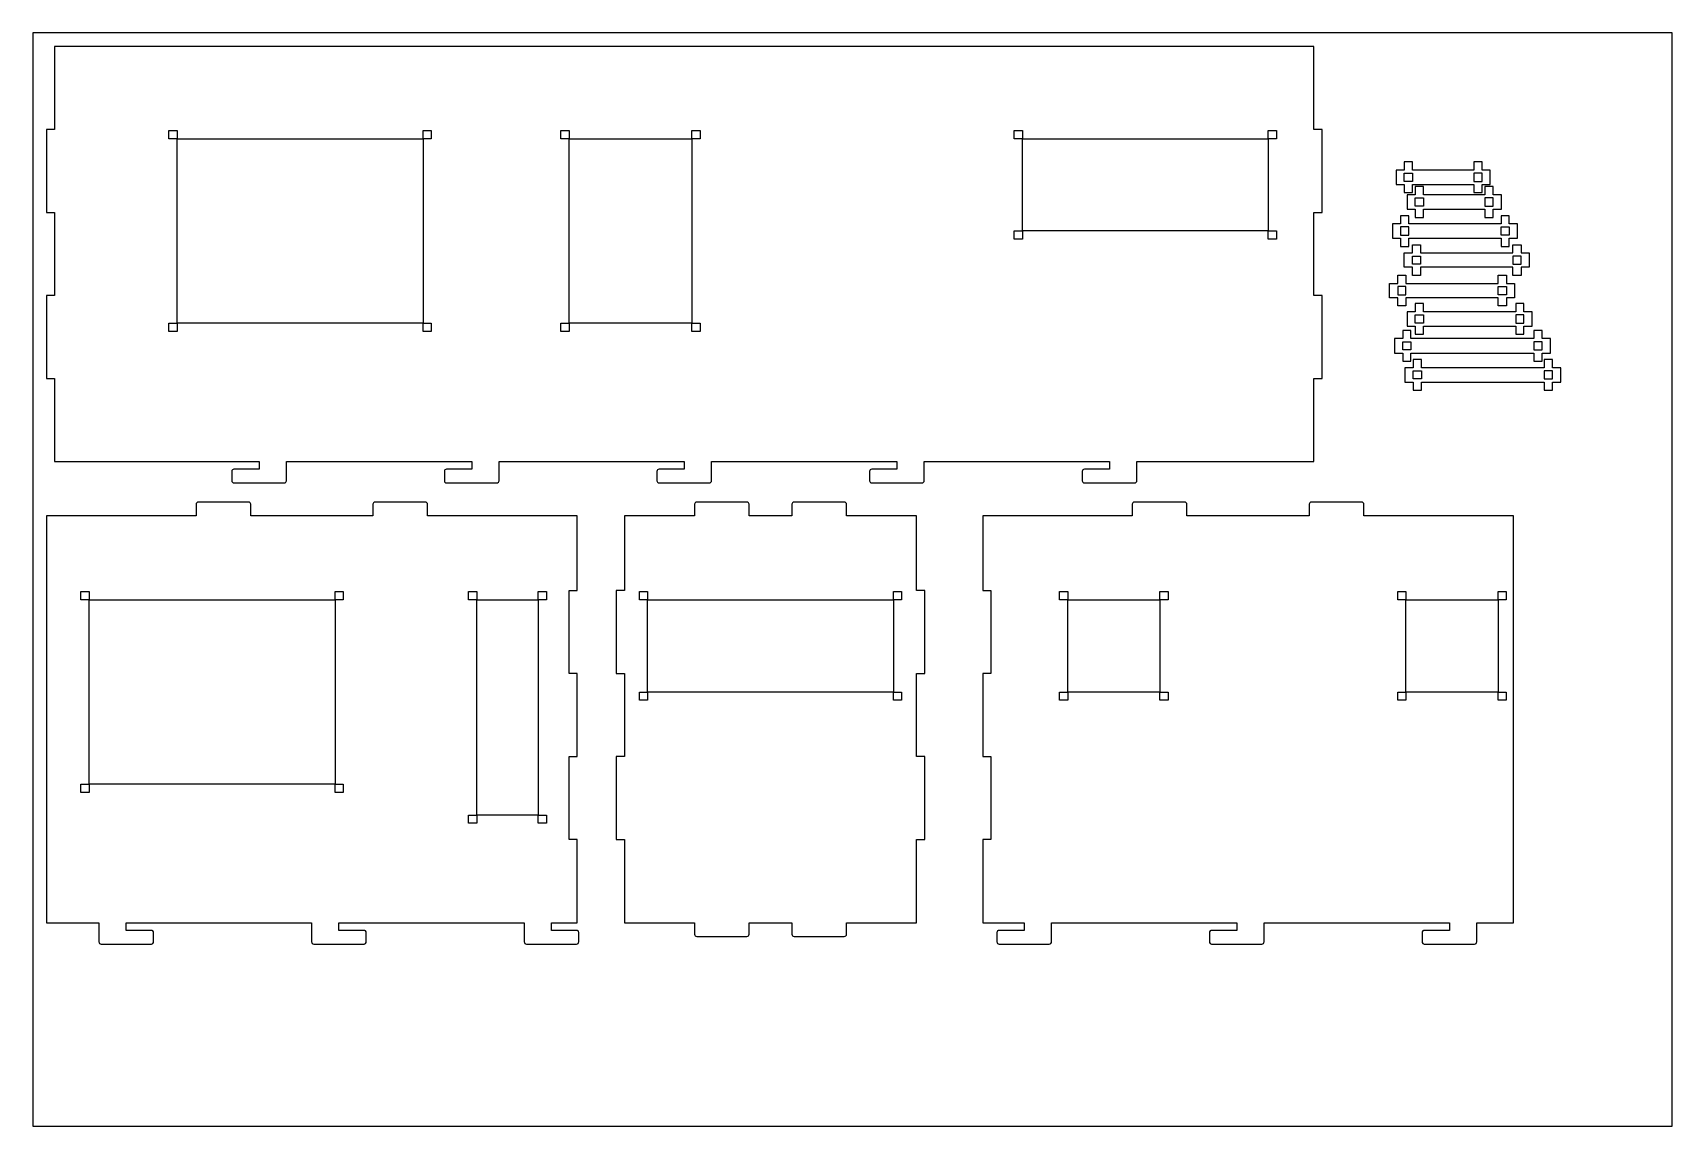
# Model space of a CAD drawing. Header units: inches. Extents: x 53 to 653, y 56 to 456.
import ezdxf

# ---------------------------------------------------------------- set-up
doc = ezdxf.new("R2010")
doc.units = ezdxf.units.IN
doc.header["$MEASUREMENT"] = 0
doc.layers.add('2', color=3, linetype='Continuous')
doc.layers.add('3', color=30, linetype='Continuous')

msp = doc.modelspace()

# ---------------------------------------------------------------- linework, layer by layer
at = {"layer": '2'}
for points in [[(52.63, 56.35), (652.63, 56.35), (652.63, 456.35), (52.63, 456.35)], [(195.45, 417.6), (195.45, 420.6), (198.45, 420.6), (198.45, 417.6), (195.45, 417.6), (195.45, 350.1), (198.45, 350.1), (198.45, 347.1), (195.45, 347.1), (195.45, 350.1), (105.45, 350.1), (105.45, 347.1), (102.45, 347.1), (102.45, 350.1), (105.45, 350.1), (105.45, 417.6), (102.45, 417.6), (102.45, 420.6), (105.45, 420.6), (105.45, 417.6)], [(245.88, 420.6), (248.88, 420.6), (248.88, 417.6), (293.88, 417.6), (293.88, 420.6), (296.88, 420.6), (296.88, 417.6), (293.88, 417.6), (293.88, 350.1), (296.88, 350.1), (296.88, 347.1), (293.88, 347.1), (293.88, 350.1), (248.88, 350.1), (248.88, 347.1), (245.88, 347.1), (245.88, 350.1), (248.88, 350.1), (248.88, 417.6), (245.88, 417.6)], [(411.82, 420.6), (414.82, 420.6), (414.82, 417.6), (504.82, 417.6), (504.82, 420.6), (507.82, 420.6), (507.82, 417.6), (504.82, 417.6), (504.82, 383.85), (507.82, 383.85), (507.82, 380.85), (504.82, 380.85), (504.82, 383.85), (414.82, 383.85), (414.82, 380.85), (411.82, 380.85), (411.82, 383.85), (414.82, 383.85), (414.82, 417.6), (411.82, 417.6)], [(554.56, 404.99), (557.56, 404.99), (557.56, 401.99), (554.56, 401.99)], [(583.06, 404.99), (580.06, 404.99), (580.06, 401.99), (583.06, 401.99)], [(558.61, 395.95), (561.61, 395.95), (561.61, 392.95), (558.61, 392.95)], [(587.11, 395.95), (584.11, 395.95), (584.11, 392.95), (587.11, 392.95)], [(553.23, 382.32), (556.23, 382.32), (556.23, 385.32), (553.23, 385.32)], [(592.98, 382.32), (589.98, 382.32), (589.98, 385.32), (592.98, 385.32)], [(557.56, 374.69), (560.56, 374.69), (560.56, 371.69), (557.56, 371.69)], [(597.31, 374.69), (594.31, 374.69), (594.31, 371.69), (597.31, 371.69)], [(552.18, 360.54), (555.18, 360.54), (555.18, 363.54), (552.18, 363.54)], [(591.93, 360.54), (588.93, 360.54), (588.93, 363.54), (591.93, 363.54)], [(558.61, 353.17), (561.61, 353.17), (561.61, 350.17), (558.61, 350.17)], [(598.36, 353.17), (595.36, 353.17), (595.36, 350.17), (598.36, 350.17)], [(554.03, 343.34), (557.03, 343.34), (557.03, 340.34), (554.03, 340.34)], [(605.03, 343.34), (602.03, 343.34), (602.03, 340.34), (605.03, 340.34)], [(557.82, 332.71), (560.82, 332.71), (560.82, 329.71), (557.82, 329.71)], [(608.82, 332.71), (605.82, 332.71), (605.82, 329.71), (608.82, 329.71)], [(166.26, 251.93), (166.26, 248.93), (163.26, 248.93), (163.26, 181.43), (166.26, 181.43), (166.26, 178.43), (163.26, 178.43), (163.26, 181.43), (73.26, 181.43), (73.26, 178.43), (70.26, 178.43), (70.26, 181.43), (73.26, 181.43), (73.26, 248.93), (70.26, 248.93), (70.26, 251.93), (73.26, 251.93), (73.26, 248.93), (163.26, 248.93), (163.26, 251.93)], [(212.13, 251.93), (215.13, 251.93), (215.13, 248.93), (237.63, 248.93), (237.63, 251.93), (240.63, 251.93), (240.63, 248.93), (237.63, 248.93), (237.63, 170.18), (240.63, 170.18), (240.63, 167.18), (237.63, 167.18), (237.63, 170.18), (215.13, 170.18), (215.13, 167.18), (212.13, 167.18), (212.13, 170.18), (215.13, 170.18), (215.13, 248.93), (212.13, 248.93)], [(274.62, 251.93), (277.62, 251.93), (277.62, 248.93), (367.62, 248.93), (367.62, 251.93), (370.62, 251.93), (370.62, 248.93), (367.62, 248.93), (367.62, 215.18), (370.62, 215.18), (370.62, 212.18), (367.62, 212.18), (367.62, 215.18), (277.62, 215.18), (277.62, 212.18), (274.62, 212.18), (274.62, 215.18), (277.62, 215.18), (277.62, 248.93), (274.62, 248.93)], [(465.16, 248.93), (465.16, 251.93), (468.16, 251.93), (468.16, 248.93), (465.16, 248.93), (465.16, 215.18), (468.16, 215.18), (468.16, 212.18), (465.16, 212.18), (465.16, 215.18), (431.41, 215.18), (431.41, 212.18), (428.41, 212.18), (428.41, 215.18), (431.41, 215.18), (431.41, 248.93), (428.41, 248.93), (428.41, 251.93), (431.41, 251.93), (431.41, 248.93)], [(552.16, 251.93), (555.16, 251.93), (555.16, 248.93), (588.91, 248.93), (588.91, 251.93), (591.91, 251.93), (591.91, 248.93), (588.91, 248.93), (588.91, 215.18), (591.91, 215.18), (591.91, 212.18), (588.91, 212.18), (588.91, 215.18), (555.16, 215.18), (555.16, 212.18), (552.16, 212.18), (552.16, 215.18), (555.16, 215.18), (555.16, 248.93), (552.16, 248.93)]]:
    msp.add_lwpolyline(points, close=True, dxfattribs=at)
at = {"layer": '3'}
for points in [[(521.51, 451.35), (60.63, 451.35), (60.63, 420.98), (57.63, 420.98), (57.63, 390.6), (60.63, 390.6), (60.63, 360.23), (57.63, 360.23), (57.63, 329.85), (60.63, 329.85), (60.63, 299.48), (135.45, 299.48), (135.45, 296.68), (126.25, 296.68, 0.414214), (125.45, 295.88), (125.45, 292.48, 0.414214), (126.25, 291.68), (144.65, 291.68, 0.414214), (145.45, 292.48), (145.45, 296.68), (145.45, 299.48), (213.26, 299.48), (213.26, 296.68), (204.06, 296.68, 0.414214), (203.26, 295.88), (203.26, 292.48, 0.414214), (204.06, 291.68), (222.46, 291.68, 0.414214), (223.26, 292.48), (223.26, 296.68), (223.26, 299.48), (291.07, 299.48), (291.07, 296.68), (281.87, 296.68, 0.414214), (281.07, 295.88), (281.07, 292.48, 0.414214), (281.87, 291.68), (300.27, 291.68, 0.414214), (301.07, 292.48), (301.07, 296.68), (301.07, 299.48), (368.88, 299.48), (368.88, 296.68), (359.68, 296.68, 0.414214), (358.88, 295.88), (358.88, 292.48, 0.414214), (359.68, 291.68), (378.08, 291.68, 0.414214), (378.88, 292.48), (378.88, 296.68), (378.88, 299.48), (446.7, 299.48), (446.7, 296.68), (437.5, 296.68, 0.414214), (436.7, 295.88), (436.7, 292.48, 0.414214), (437.5, 291.68), (455.9, 291.68, 0.414214), (456.7, 292.48), (456.7, 296.68), (456.7, 299.48), (521.51, 299.48), (521.51, 329.85), (524.51, 329.85), (524.51, 360.23), (521.51, 360.23), (521.51, 390.6), (524.51, 390.6), (524.51, 420.98), (521.51, 420.98)], [(251.88, 221.93), (248.88, 221.93), (248.88, 252.3), (251.88, 252.3), (251.88, 279.68), (197.13, 279.68), (197.13, 283.88, 0.414214), (196.33, 284.68), (177.93, 284.68, 0.414214), (177.13, 283.88), (177.13, 279.68), (132.38, 279.68), (132.38, 283.88, 0.414214), (131.58, 284.68), (113.18, 284.68, 0.414214), (112.38, 283.88), (112.38, 279.68), (57.63, 279.68), (57.63, 130.8), (76.85, 130.8), (76.85, 128), (76.85, 123.8, 0.414214), (77.65, 123), (96.05, 123, 0.414214), (96.85, 123.8), (96.85, 127.2, 0.414214), (96.05, 128), (86.85, 128), (86.85, 130.8), (154.66, 130.8), (154.66, 128), (154.66, 123.8, 0.414214), (155.46, 123), (173.86, 123, 0.414214), (174.66, 123.8), (174.66, 127.2, 0.414214), (173.86, 128), (164.66, 128), (164.66, 130.8), (232.47, 130.8), (232.47, 128), (232.47, 123.8, 0.414214), (233.27, 123), (251.67, 123, 0.414214), (252.47, 123.8), (252.47, 127.2, 0.414214), (251.67, 128), (242.47, 128), (242.47, 130.8), (251.88, 130.8), (251.88, 161.18), (248.88, 161.18), (248.88, 191.55), (251.88, 191.55)], [(376.06, 161.18), (379.06, 161.18), (379.06, 191.55), (376.06, 191.55), (376.06, 221.93), (379.06, 221.93), (379.06, 252.3), (376.06, 252.3), (376.06, 279.68), (350.44, 279.68), (350.44, 283.88, 0.414214), (349.64, 284.68), (331.24, 284.68, 0.414214), (330.44, 283.88), (330.44, 279.68), (314.81, 279.68), (314.81, 283.88, 0.414214), (314.01, 284.68), (295.61, 284.68, 0.414214), (294.81, 283.88), (294.81, 279.68), (269.19, 279.68), (269.19, 252.3), (266.19, 252.3), (266.19, 221.93), (269.19, 221.93), (269.19, 191.55), (266.19, 191.55), (266.19, 161.18), (269.19, 161.18), (269.19, 130.8), (294.81, 130.8), (294.81, 126.6, 0.414214), (295.61, 125.8), (314.01, 125.8, 0.414214), (314.81, 126.6), (314.81, 130.8), (330.44, 130.8), (330.44, 126.6, 0.414214), (331.24, 125.8), (349.64, 125.8, 0.414214), (350.44, 126.6), (350.44, 130.8), (376.06, 130.8)], [(594.53, 279.68), (539.78, 279.68), (539.78, 283.88, 0.414214), (538.98, 284.68), (520.58, 284.68, 0.414214), (519.78, 283.88), (519.78, 279.68), (475.03, 279.68), (475.03, 283.88, 0.414214), (474.23, 284.68), (455.83, 284.68, 0.414214), (455.03, 283.88), (455.03, 279.68), (400.28, 279.68), (400.28, 252.3), (403.28, 252.3), (403.28, 221.93), (400.28, 221.93), (400.28, 191.55), (403.28, 191.55), (403.28, 161.18), (400.28, 161.18), (400.28, 130.8), (415.47, 130.8), (415.47, 128), (406.27, 128, 0.414214), (405.47, 127.2), (405.47, 123.8, 0.414214), (406.27, 123), (424.67, 123, 0.414214), (425.47, 123.8), (425.47, 128), (425.47, 130.8), (493.28, 130.8), (493.28, 128), (484.08, 128, 0.414214), (483.28, 127.2), (483.28, 123.8, 0.414214), (484.08, 123), (502.48, 123, 0.414214), (503.28, 123.8), (503.28, 128), (503.28, 130.8), (571.1, 130.8), (571.1, 128), (561.9, 128, 0.414214), (561.1, 127.2), (561.1, 123.8, 0.414214), (561.9, 123), (580.3, 123, 0.414214), (581.1, 123.8), (581.1, 128), (581.1, 130.8), (594.53, 130.8)]]:
    msp.add_lwpolyline(points, format="xyb", close=True, dxfattribs=at)
for points in [[(586.06, 406.12), (583.06, 406.12), (583.06, 409.12), (580.06, 409.12), (580.06, 406.12), (563.28, 406.12), (557.56, 406.12), (557.56, 409.12), (554.56, 409.12), (554.56, 406.12), (551.56, 406.12), (551.56, 400.87), (554.56, 400.87), (554.56, 397.87), (557.56, 397.87), (557.56, 400.87), (563.28, 400.87), (580.06, 400.87), (580.06, 397.87), (583.06, 397.87), (583.06, 400.87), (586.06, 400.87)], [(590.11, 397.07), (587.11, 397.07), (587.11, 400.07), (584.11, 400.07), (584.11, 397.07), (567.34, 397.07), (561.61, 397.07), (561.61, 400.07), (558.61, 400.07), (558.61, 397.07), (555.61, 397.07), (555.61, 391.82), (558.61, 391.82), (558.61, 388.82), (561.61, 388.82), (561.61, 391.82), (567.34, 391.82), (584.11, 391.82), (584.11, 388.82), (587.11, 388.82), (587.11, 391.82), (590.11, 391.82)], [(595.98, 386.45), (592.98, 386.45), (592.98, 389.45), (589.98, 389.45), (589.98, 386.45), (556.23, 386.45), (556.23, 389.45), (553.23, 389.45), (553.23, 386.45), (550.23, 386.45), (550.23, 381.2), (553.23, 381.2), (553.23, 378.2), (556.23, 378.2), (556.23, 381.2), (589.98, 381.2), (589.98, 378.2), (592.98, 378.2), (592.98, 381.2), (595.98, 381.2)], [(600.31, 370.57), (597.31, 370.57), (597.31, 367.57), (594.31, 367.57), (594.31, 370.57), (560.56, 370.57), (560.56, 367.57), (557.56, 367.57), (557.56, 370.57), (554.56, 370.57), (554.56, 375.82), (557.56, 375.82), (557.56, 378.82), (560.56, 378.82), (560.56, 375.82), (594.31, 375.82), (594.31, 378.82), (597.31, 378.82), (597.31, 375.82), (600.31, 375.82)], [(549.18, 364.66), (552.18, 364.66), (552.18, 367.66), (555.18, 367.66), (555.18, 364.66), (588.93, 364.66), (588.93, 367.66), (591.93, 367.66), (591.93, 364.66), (594.93, 364.66), (594.93, 359.41), (591.93, 359.41), (591.93, 356.41), (588.93, 356.41), (588.93, 359.41), (555.18, 359.41), (555.18, 356.41), (552.18, 356.41), (552.18, 359.41), (549.18, 359.41)], [(555.61, 349.05), (558.61, 349.05), (558.61, 346.05), (561.61, 346.05), (561.61, 349.05), (595.36, 349.05), (595.36, 346.05), (598.36, 346.05), (598.36, 349.05), (601.36, 349.05), (601.36, 354.3), (598.36, 354.3), (598.36, 357.3), (595.36, 357.3), (595.36, 354.3), (561.61, 354.3), (561.61, 357.3), (558.61, 357.3), (558.61, 354.3), (555.61, 354.3)], [(608.03, 344.46), (605.03, 344.46), (605.03, 347.46), (602.03, 347.46), (602.03, 344.46), (585.25, 344.46), (557.03, 344.46), (557.03, 347.46), (554.03, 347.46), (554.03, 344.46), (551.03, 344.46), (551.03, 339.21), (554.03, 339.21), (554.03, 336.21), (557.03, 336.21), (557.03, 339.21), (585.25, 339.21), (602.03, 339.21), (602.03, 336.21), (605.03, 336.21), (605.03, 339.21), (608.03, 339.21)], [(611.82, 333.84), (608.82, 333.84), (608.82, 336.84), (605.82, 336.84), (605.82, 333.84), (589.05, 333.84), (560.82, 333.84), (560.82, 336.84), (557.82, 336.84), (557.82, 333.84), (554.82, 333.84), (554.82, 328.59), (557.82, 328.59), (557.82, 325.59), (560.82, 325.59), (560.82, 328.59), (589.05, 328.59), (605.82, 328.59), (605.82, 325.59), (608.82, 325.59), (608.82, 328.59), (611.82, 328.59)]]:
    msp.add_lwpolyline(points, close=True, dxfattribs=at)

doc.saveas('drawing.dxf')
